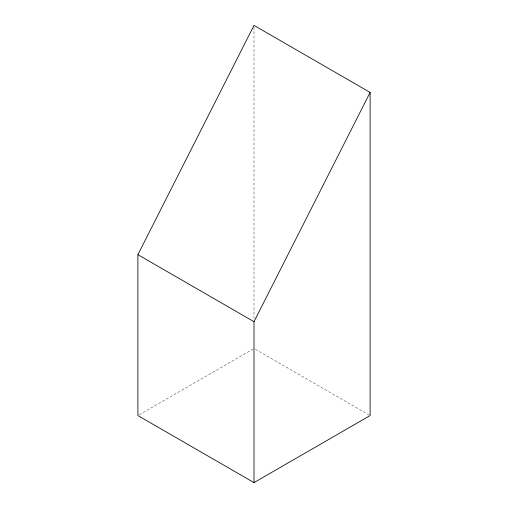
<?xml version="1.0" encoding="UTF-8"?>
<svg xmlns="http://www.w3.org/2000/svg" width="508" height="508" viewBox="0 0 508 508"><rect width="100%" height="100%" fill="white"/><g stroke="black" fill="none" stroke-linecap="round" stroke-linejoin="round"><path stroke-width="0.38" stroke-dasharray="2.54 1.91" d="M139.262 414.769L253.314 348.92M255.372 349.32L370.116 415.563M254 26.981L254 318.427"/><path stroke-width="0.76" d="M137.884 254.673L254 25.4L370.116 92.437L370.116 415.563L254 482.6L137.884 415.563L137.884 254.673L254 321.71L254 482.6M254 321.71L370.116 92.437"/></g></svg>
